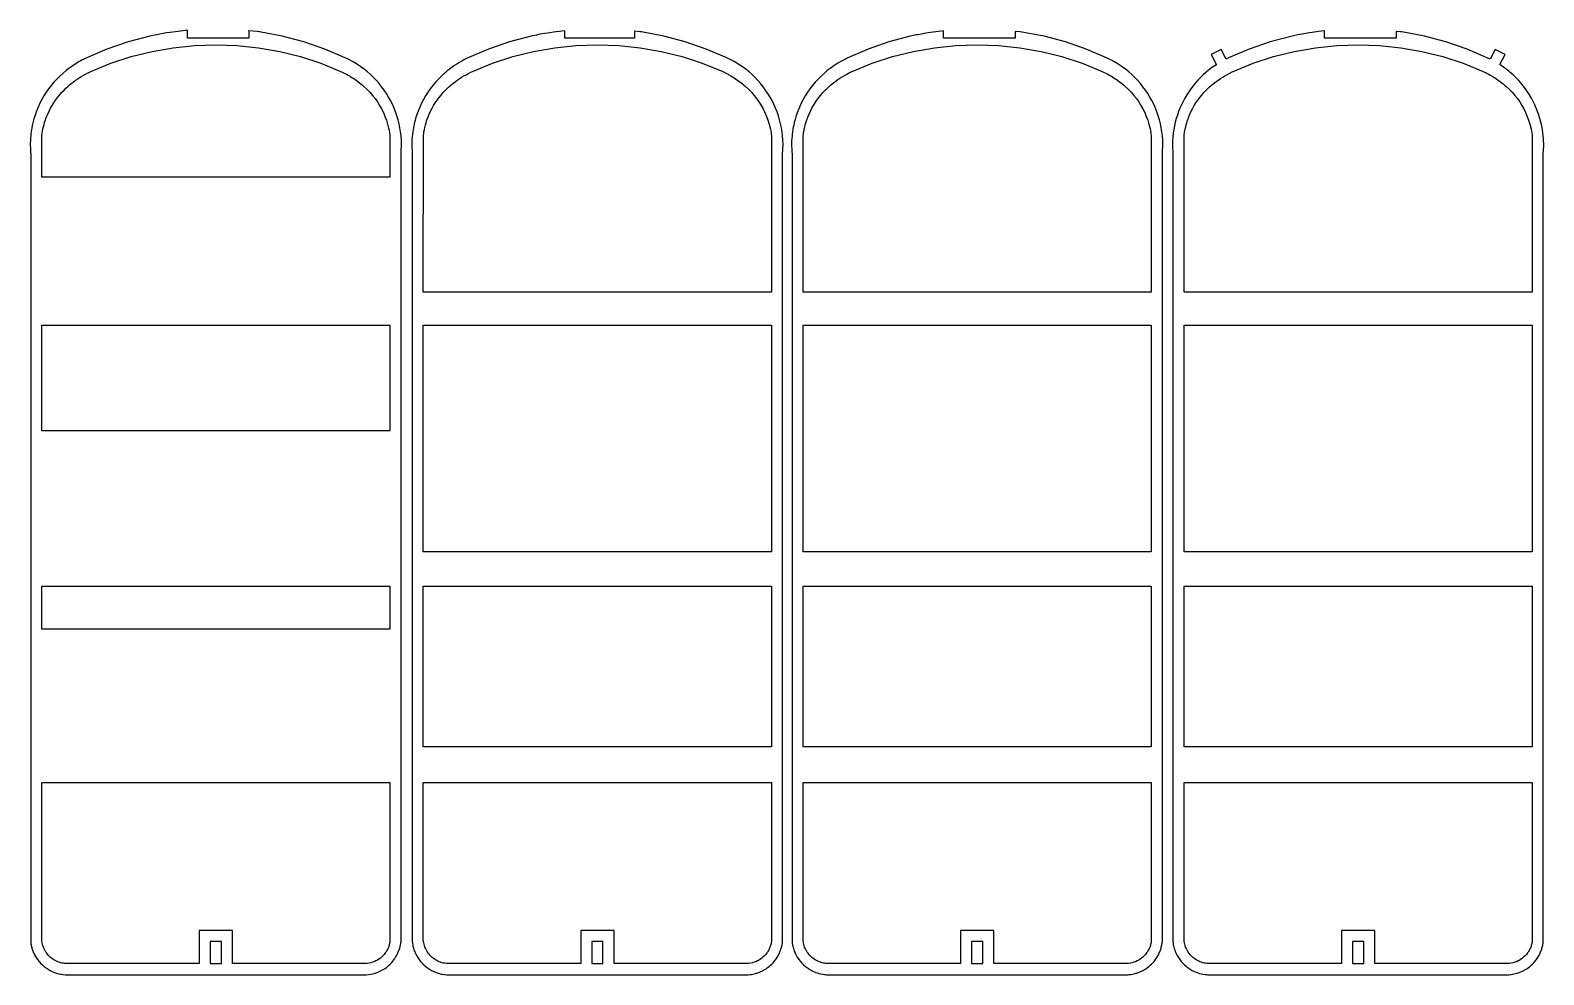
# Model space of a CAD drawing. Extents: x -70 to 101, y -106 to 32.
# Drawn here: x -70.4 to -2.1, y -106.4 to -63.8 of the extents above; entities that cross this region are included whole.
import ezdxf

# ---------------------------------------------------------------- set-up
doc = ezdxf.new("R2010")
doc.units = 0
doc.layers.get('0').update_dxf_attribs({"linetype": 'CONTINUOUS'})
doc.layers.add('SECTIONCUTEDGES', color=18, linetype='CONTINUOUS')

msp = doc.modelspace()

# ---------------------------------------------------------------- linework, layer by layer
for points in [[(-52.635, -87.336), (-52.635, -77.129), (-36.938, -77.129), (-36.938, -87.336)], [(-52.635, -96.123), (-52.635, -88.879), (-36.938, -88.879), (-36.938, -96.123)], [(-10.245, -104.9), (-10.745, -104.9), (-10.745, -105.899), (-10.245, -105.899)]]:
    msp.add_lwpolyline(points, close=True)
at = {"layer": 'SECTIONCUTEDGES'}
for points in [[(-60.508, -63.843), (-60.508, -64.187), (-63.268, -64.187), (-63.268, -63.832), (-63.683, -63.881), (-63.92, -63.911), (-64.056, -63.929), (-64.21, -63.951), (-64.363, -63.976), (-64.515, -64.002), (-64.591, -64.016), (-64.744, -64.046), (-64.901, -64.079), (-64.971, -64.095), (-65.946, -64.352), (-66.896, -64.679), (-67.875, -65.101), (-67.97, -65.149), (-68.008, -65.169), (-68.078, -65.207), (-68.147, -65.246), (-68.215, -65.286), (-68.283, -65.327), (-68.35, -65.37), (-68.417, -65.413), (-68.482, -65.458), (-68.547, -65.504), (-68.611, -65.551), (-68.675, -65.599), (-68.737, -65.648), (-68.877, -65.764), (-69.021, -65.895), (-69.157, -66.029), (-69.286, -66.17), (-69.409, -66.316), (-69.526, -66.468), (-69.635, -66.624), (-69.738, -66.786), (-69.833, -66.951), (-69.92, -67.121), (-70, -67.295), (-70.072, -67.472), (-70.151, -67.696), (-70.191, -67.827), (-70.207, -67.887), (-70.237, -68.008), (-70.264, -68.13), (-70.285, -68.235), (-70.3, -68.324), (-70.313, -68.413), (-70.325, -68.502), (-70.335, -68.591), (-70.342, -68.681), (-70.35, -68.795), (-70.354, -68.911), (-70.354, -69.037), (-70.351, -69.123), (-70.347, -69.191), (-70.341, -69.258), (-70.337, -69.36), (-70.336, -69.395), (-70.336, -104.892), (-70.334, -104.917), (-70.328, -104.965), (-70.323, -105.004), (-70.316, -105.046), (-70.308, -105.088), (-70.299, -105.129), (-70.288, -105.17), (-70.277, -105.211), (-70.265, -105.252), (-70.251, -105.292), (-70.237, -105.331), (-70.221, -105.371), (-70.204, -105.41), (-70.186, -105.448), (-70.148, -105.524), (-70.141, -105.536), (-70.086, -105.628), (-70.025, -105.717), (-69.959, -105.801), (-69.887, -105.881), (-69.81, -105.956), (-69.729, -106.026), (-69.644, -106.091), (-69.554, -106.151), (-69.461, -106.204), (-69.365, -106.252), (-69.257, -106.296), (-69.223, -106.308), (-69.18, -106.323), (-69.109, -106.344), (-69.054, -106.359), (-68.979, -106.374), (-68.941, -106.381), (-68.884, -106.389), (-68.779, -106.399), (-55.196, -106.399), (-55.107, -106.391), (-55.007, -106.376), (-54.909, -106.356), (-54.812, -106.329), (-54.717, -106.297), (-54.625, -106.259), (-54.534, -106.216), (-54.447, -106.167), (-54.362, -106.113), (-54.281, -106.054), (-54.204, -105.99), (-54.13, -105.922), (-54.061, -105.849), (-54.013, -105.793), (-53.967, -105.734), (-53.923, -105.673), (-53.883, -105.611), (-53.845, -105.546), (-53.81, -105.48), (-53.778, -105.413), (-53.749, -105.344), (-53.723, -105.274), (-53.7, -105.203), (-53.681, -105.131), (-53.664, -105.059), (-53.653, -104.999), (-53.644, -104.939), (-53.641, -104.912), (-53.639, -104.892), (-53.639, -69.393), (-53.638, -69.356), (-53.634, -69.263), (-53.627, -69.17), (-53.622, -69.078), (-53.62, -68.985), (-53.626, -68.781), (-53.64, -68.595), (-53.662, -68.411), (-53.692, -68.227), (-53.729, -68.045), (-53.774, -67.865), (-53.827, -67.687), (-53.888, -67.512), (-53.956, -67.339), (-54.031, -67.169), (-54.114, -67.003), (-54.204, -66.84), (-54.301, -66.681), (-54.404, -66.527), (-54.514, -66.377), (-54.63, -66.233), (-54.753, -66.093), (-54.881, -65.958), (-55.015, -65.83), (-55.154, -65.707), (-55.299, -65.59), (-55.448, -65.48), (-55.606, -65.374), (-55.671, -65.333), (-55.828, -65.24), (-55.996, -65.152), (-56.156, -65.075), (-57.079, -64.679), (-58.029, -64.352), (-58.999, -64.096), (-60.016, -63.907), (-60.036, -63.904), (-60.126, -63.893), (-60.508, -63.854)], [(-52.528, -106.026), (-52.443, -106.091), (-52.353, -106.151), (-52.26, -106.204), (-52.164, -106.252), (-52.049, -106.299), (-51.969, -106.326), (-51.904, -106.346), (-51.874, -106.354), (-51.798, -106.371), (-51.766, -106.377), (-51.687, -106.389), (-51.655, -106.393), (-51.578, -106.399), (-37.995, -106.399), (-37.911, -106.392), (-37.846, -106.383), (-37.786, -106.373), (-37.727, -106.361), (-37.668, -106.346), (-37.632, -106.336), (-37.595, -106.325), (-37.559, -106.313), (-37.524, -106.3), (-37.488, -106.286), (-37.453, -106.272), (-37.418, -106.257), (-37.384, -106.241), (-37.35, -106.224), (-37.316, -106.207), (-37.282, -106.188), (-37.25, -106.169), (-37.18, -106.126), (-37.113, -106.079), (-37.048, -106.028), (-36.986, -105.975), (-36.926, -105.919), (-36.869, -105.86), (-36.816, -105.798), (-36.765, -105.733), (-36.718, -105.666), (-36.673, -105.597), (-36.633, -105.526), (-36.596, -105.453), (-36.577, -105.412), (-36.559, -105.371), (-36.543, -105.329), (-36.527, -105.287), (-36.513, -105.245), (-36.499, -105.202), (-36.487, -105.159), (-36.476, -105.115), (-36.466, -105.071), (-36.457, -105.028), (-36.45, -104.983), (-36.441, -104.926), (-36.44, -104.911), (-36.439, -104.892), (-36.438, -69.393), (-36.438, -69.374), (-36.433, -69.263), (-36.424, -69.133), (-36.42, -69.041), (-36.42, -68.966), (-36.426, -68.781), (-36.439, -68.595), (-36.461, -68.411), (-36.491, -68.227), (-36.528, -68.045), (-36.574, -67.865), (-36.627, -67.687), (-36.687, -67.512), (-36.755, -67.339), (-36.831, -67.169), (-36.913, -67.003), (-37.003, -66.84), (-37.1, -66.681), (-37.203, -66.527), (-37.313, -66.377), (-37.43, -66.233), (-37.552, -66.093), (-37.68, -65.958), (-37.814, -65.83), (-37.954, -65.707), (-38.098, -65.59), (-38.248, -65.48), (-38.416, -65.367), (-38.526, -65.299), (-38.596, -65.258), (-38.681, -65.211), (-38.806, -65.147), (-38.956, -65.074), (-39.879, -64.679), (-40.828, -64.352), (-41.799, -64.096), (-42.805, -63.909), (-42.853, -63.902), (-43.116, -63.875), (-43.116, -64.187), (-46.254, -64.187), (-46.254, -63.853), (-46.642, -63.901), (-46.768, -63.918), (-46.935, -63.942), (-47.157, -63.976), (-47.378, -64.014), (-47.538, -64.045), (-47.774, -64.096), (-48.746, -64.352), (-49.695, -64.679), (-50.657, -65.093), (-50.712, -65.12), (-50.806, -65.169), (-50.9, -65.22), (-50.933, -65.238), (-51.031, -65.296), (-51.127, -65.355), (-51.159, -65.376), (-51.253, -65.439), (-51.347, -65.504), (-51.377, -65.526), (-51.469, -65.595), (-51.559, -65.666), (-51.653, -65.744), (-51.677, -65.765), (-51.82, -65.895), (-51.956, -66.029), (-52.085, -66.17), (-52.208, -66.316), (-52.325, -66.468), (-52.434, -66.624), (-52.537, -66.786), (-52.632, -66.951), (-52.719, -67.121), (-52.799, -67.295), (-52.871, -67.472), (-52.942, -67.672), (-52.968, -67.754), (-53.004, -67.878), (-53.031, -67.982), (-53.05, -68.066), (-53.068, -68.15), (-53.084, -68.234), (-53.098, -68.319), (-53.111, -68.404), (-53.126, -68.516), (-53.137, -68.629), (-53.146, -68.742), (-53.153, -68.891), (-53.154, -68.927), (-53.153, -69.053), (-53.15, -69.131), (-53.143, -69.227), (-53.138, -69.301), (-53.135, -69.412), (-53.133, -104.919), (-53.13, -104.949), (-53.126, -104.981), (-53.111, -105.067), (-53.103, -105.106), (-53.089, -105.164), (-53.079, -105.202), (-53.062, -105.259), (-53.042, -105.315), (-53.02, -105.371), (-52.996, -105.426), (-52.988, -105.444), (-52.961, -105.498), (-52.935, -105.546), (-52.915, -105.58), (-52.885, -105.628), (-52.824, -105.717), (-52.758, -105.801), (-52.686, -105.881), (-52.61, -105.956)], [(-35.409, -106.026), (-35.324, -106.091), (-35.234, -106.151), (-35.141, -106.204), (-35.045, -106.252), (-34.939, -106.295), (-34.871, -106.319), (-34.799, -106.341), (-34.724, -106.361), (-34.709, -106.364), (-34.631, -106.379), (-34.551, -106.391), (-34.503, -106.396), (-34.461, -106.399), (-20.874, -106.399), (-20.834, -106.396), (-20.797, -106.392), (-20.727, -106.383), (-20.667, -106.373), (-20.608, -106.361), (-20.549, -106.346), (-20.512, -106.336), (-20.476, -106.325), (-20.44, -106.313), (-20.404, -106.3), (-20.369, -106.286), (-20.334, -106.272), (-20.299, -106.257), (-20.264, -106.241), (-20.23, -106.224), (-20.196, -106.207), (-20.163, -106.188), (-20.13, -106.169), (-20.061, -106.126), (-19.994, -106.079), (-19.929, -106.028), (-19.866, -105.975), (-19.807, -105.919), (-19.75, -105.86), (-19.696, -105.798), (-19.646, -105.733), (-19.598, -105.666), (-19.554, -105.597), (-19.514, -105.526), (-19.476, -105.453), (-19.458, -105.412), (-19.44, -105.371), (-19.423, -105.329), (-19.408, -105.287), (-19.393, -105.245), (-19.38, -105.202), (-19.368, -105.159), (-19.357, -105.115), (-19.347, -105.071), (-19.338, -105.028), (-19.33, -104.983), (-19.323, -104.935), (-19.319, -104.896), (-19.319, -69.393), (-19.318, -69.337), (-19.311, -69.226), (-19.303, -69.115), (-19.302, -69.078), (-19.3, -68.985), (-19.306, -68.781), (-19.32, -68.595), (-19.342, -68.411), (-19.371, -68.227), (-19.409, -68.045), (-19.454, -67.865), (-19.507, -67.687), (-19.568, -67.512), (-19.636, -67.339), (-19.711, -67.169), (-19.794, -67.003), (-19.884, -66.84), (-19.981, -66.681), (-20.084, -66.527), (-20.194, -66.377), (-20.31, -66.233), (-20.433, -66.093), (-20.561, -65.958), (-20.695, -65.83), (-20.834, -65.707), (-20.979, -65.59), (-21.128, -65.48), (-21.306, -65.361), (-21.355, -65.33), (-21.512, -65.238), (-21.645, -65.168), (-21.725, -65.128), (-21.837, -65.074), (-22.75, -64.681), (-23.69, -64.355), (-24.652, -64.1), (-25.658, -63.912), (-25.725, -63.903), (-25.957, -63.88), (-25.957, -64.187), (-29.18, -64.187), (-29.18, -63.858), (-29.294, -63.871), (-29.647, -63.917), (-29.771, -63.935), (-29.978, -63.966), (-30.183, -64), (-30.346, -64.03), (-30.398, -64.04), (-30.554, -64.072), (-30.685, -64.101), (-31.646, -64.356), (-32.585, -64.681), (-33.506, -65.078), (-33.562, -65.104), (-33.609, -65.128), (-33.75, -65.203), (-33.846, -65.257), (-33.944, -65.316), (-34.04, -65.376), (-34.134, -65.439), (-34.197, -65.483), (-34.289, -65.55), (-34.38, -65.619), (-34.44, -65.667), (-34.542, -65.751), (-34.702, -65.896), (-34.837, -66.03), (-34.967, -66.171), (-35.09, -66.317), (-35.206, -66.468), (-35.315, -66.625), (-35.418, -66.786), (-35.513, -66.952), (-35.6, -67.122), (-35.68, -67.295), (-35.752, -67.472), (-35.823, -67.672), (-35.843, -67.734), (-35.879, -67.857), (-35.89, -67.899), (-35.911, -67.982), (-35.921, -68.024), (-35.94, -68.108), (-35.957, -68.192), (-35.972, -68.276), (-35.979, -68.319), (-35.992, -68.404), (-36.006, -68.516), (-36.015, -68.591), (-36.024, -68.704), (-36.031, -68.817), (-36.034, -68.945), (-36.034, -69.035), (-36.033, -69.071), (-36.028, -69.161), (-36.019, -69.301), (-36.015, -69.412), (-36.014, -104.911), (-36.003, -105.002), (-36, -105.024), (-35.988, -105.086), (-35.984, -105.106), (-35.97, -105.164), (-35.954, -105.221), (-35.936, -105.278), (-35.916, -105.334), (-35.893, -105.389), (-35.885, -105.408), (-35.86, -105.462), (-35.813, -105.551), (-35.778, -105.609), (-35.768, -105.625), (-35.705, -105.717), (-35.638, -105.801), (-35.567, -105.881), (-35.49, -105.956)], [(-17.969, -106.204), (-17.873, -106.252), (-17.725, -106.311), (-17.642, -106.337), (-17.567, -106.357), (-17.491, -106.374), (-17.411, -106.387), (-17.331, -106.396), (-17.287, -106.399), (-3.699, -106.399), (-3.62, -106.392), (-3.594, -106.389), (-3.534, -106.38), (-3.515, -106.377), (-3.455, -106.365), (-3.396, -106.351), (-3.34, -106.336), (-3.304, -106.325), (-3.268, -106.313), (-3.232, -106.3), (-3.197, -106.286), (-3.161, -106.272), (-3.127, -106.257), (-3.092, -106.241), (-3.058, -106.224), (-3.024, -106.207), (-2.991, -106.188), (-2.958, -106.169), (-2.889, -106.126), (-2.821, -106.079), (-2.757, -106.028), (-2.694, -105.975), (-2.635, -105.919), (-2.578, -105.86), (-2.524, -105.798), (-2.473, -105.733), (-2.426, -105.666), (-2.382, -105.597), (-2.341, -105.526), (-2.304, -105.453), (-2.286, -105.412), (-2.268, -105.371), (-2.251, -105.329), (-2.236, -105.287), (-2.221, -105.245), (-2.208, -105.202), (-2.196, -105.159), (-2.185, -105.115), (-2.175, -105.071), (-2.166, -105.028), (-2.158, -104.983), (-2.151, -104.939), (-2.148, -104.902), (-2.147, -104.892), (-2.147, -69.393), (-2.143, -69.282), (-2.135, -69.17), (-2.13, -69.078), (-2.128, -68.985), (-2.134, -68.792), (-2.139, -68.7), (-2.162, -68.466), (-2.187, -68.301), (-2.217, -68.136), (-2.254, -67.973), (-2.297, -67.812), (-2.347, -67.652), (-2.402, -67.494), (-2.464, -67.339), (-2.531, -67.186), (-2.605, -67.036), (-2.684, -66.888), (-2.769, -66.744), (-2.859, -66.604), (-2.955, -66.467), (-3.056, -66.333), (-3.162, -66.204), (-3.273, -66.079), (-3.389, -65.958), (-3.509, -65.842), (-3.634, -65.731), (-3.7, -65.676), (-3.763, -65.625), (-3.875, -65.539), (-4.106, -65.379), (-3.87, -64.922), (-4.314, -64.692), (-4.54, -65.128), (-5.587, -64.679), (-6.536, -64.352), (-7.507, -64.096), (-8.528, -63.907), (-8.587, -63.899), (-8.785, -63.88), (-8.785, -64.188), (-12.009, -64.188), (-12.009, -63.858), (-12.281, -63.891), (-12.573, -63.931), (-12.692, -63.948), (-12.949, -63.99), (-13.22, -64.04), (-13.475, -64.094), (-14.454, -64.352), (-15.403, -64.679), (-16.336, -65.079), (-16.447, -65.134), (-16.675, -64.692), (-17.119, -64.922), (-16.876, -65.393), (-17.055, -65.496), (-17.083, -65.515), (-17.184, -65.59), (-17.331, -65.709), (-17.357, -65.731), (-17.481, -65.842), (-17.602, -65.958), (-17.717, -66.079), (-17.828, -66.204), (-17.934, -66.333), (-18.035, -66.467), (-18.131, -66.604), (-18.222, -66.744), (-18.306, -66.888), (-18.386, -67.036), (-18.459, -67.186), (-18.527, -67.339), (-18.588, -67.494), (-18.644, -67.652), (-18.693, -67.812), (-18.736, -67.973), (-18.773, -68.136), (-18.804, -68.301), (-18.828, -68.466), (-18.847, -68.641), (-18.859, -68.847), (-18.861, -68.91), (-18.862, -69.018), (-18.859, -69.105), (-18.845, -69.335), (-18.843, -69.412), (-18.843, -104.9), (-18.84, -104.934), (-18.831, -105.002), (-18.826, -105.035), (-18.812, -105.106), (-18.803, -105.144), (-18.788, -105.202), (-18.782, -105.221), (-18.764, -105.278), (-18.743, -105.334), (-18.721, -105.389), (-18.696, -105.444), (-18.67, -105.498), (-18.65, -105.535), (-18.594, -105.628), (-18.533, -105.717), (-18.466, -105.801), (-18.395, -105.881), (-18.318, -105.956), (-18.237, -106.026), (-18.151, -106.091), (-18.062, -106.151)], [(-69.836, -70.445), (-69.836, -68.619), (-69.826, -68.542), (-69.816, -68.47), (-69.8, -68.373), (-69.782, -68.276), (-69.76, -68.179), (-69.734, -68.078), (-69.708, -67.986), (-69.686, -67.918), (-69.63, -67.76), (-69.622, -67.739), (-69.568, -67.606), (-69.508, -67.476), (-69.442, -67.348), (-69.372, -67.223), (-69.296, -67.101), (-69.215, -66.981), (-69.129, -66.865), (-69.038, -66.752), (-68.943, -66.642), (-68.833, -66.526), (-68.75, -66.445), (-68.668, -66.369), (-68.581, -66.294), (-68.509, -66.234), (-68.422, -66.166), (-68.333, -66.1), (-68.242, -66.036), (-68.152, -65.977), (-68.052, -65.915), (-68.032, -65.903), (-67.93, -65.844), (-67.888, -65.821), (-67.784, -65.766), (-67.741, -65.745), (-67.681, -65.716), (-67.617, -65.686), (-66.715, -65.319), (-65.801, -65.02), (-64.866, -64.786), (-63.915, -64.617), (-62.954, -64.516), (-61.987, -64.482), (-61.021, -64.516), (-60.06, -64.617), (-59.109, -64.786), (-58.174, -65.02), (-57.259, -65.319), (-56.293, -65.716), (-56.169, -65.778), (-56.099, -65.814), (-56.03, -65.852), (-55.962, -65.891), (-55.928, -65.911), (-55.861, -65.953), (-55.795, -65.995), (-55.73, -66.038), (-55.666, -66.083), (-55.603, -66.128), (-55.572, -66.151), (-55.511, -66.199), (-55.45, -66.247), (-55.382, -66.304), (-55.314, -66.363), (-55.176, -66.492), (-55.047, -66.626), (-54.925, -66.767), (-54.811, -66.912), (-54.704, -67.063), (-54.606, -67.219), (-54.517, -67.38), (-54.436, -67.544), (-54.364, -67.712), (-54.301, -67.884), (-54.247, -68.058), (-54.2, -68.247), (-54.182, -68.329), (-54.161, -68.451), (-54.145, -68.565), (-54.139, -68.622), (-54.138, -70.445)], [(-52.635, -75.641), (-52.634, -68.615), (-52.631, -68.583), (-52.616, -68.47), (-52.605, -68.405), (-52.587, -68.308), (-52.567, -68.211), (-52.54, -68.101), (-52.514, -68.009), (-52.485, -67.918), (-52.456, -67.832), (-52.421, -67.739), (-52.367, -67.606), (-52.307, -67.476), (-52.242, -67.348), (-52.171, -67.223), (-52.095, -67.101), (-52.014, -66.981), (-51.928, -66.865), (-51.838, -66.752), (-51.742, -66.642), (-51.642, -66.537), (-51.524, -66.421), (-51.496, -66.395), (-51.424, -66.331), (-51.38, -66.294), (-51.308, -66.234), (-51.279, -66.211), (-51.191, -66.144), (-51.102, -66.079), (-51.072, -66.057), (-50.971, -65.99), (-50.912, -65.952), (-50.811, -65.891), (-50.77, -65.867), (-50.709, -65.833), (-50.625, -65.788), (-50.463, -65.708), (-50.425, -65.69), (-49.515, -65.319), (-48.6, -65.02), (-47.665, -64.786), (-46.714, -64.617), (-45.753, -64.516), (-44.787, -64.482), (-43.82, -64.516), (-42.859, -64.617), (-41.908, -64.786), (-40.973, -65.02), (-40.059, -65.319), (-39.141, -65.694), (-39.103, -65.711), (-38.968, -65.778), (-38.898, -65.814), (-38.864, -65.833), (-38.795, -65.872), (-38.728, -65.911), (-38.694, -65.932), (-38.628, -65.974), (-38.562, -66.017), (-38.497, -66.06), (-38.434, -66.105), (-38.371, -66.151), (-38.31, -66.199), (-38.249, -66.247), (-38.181, -66.304), (-38.121, -66.356), (-37.975, -66.492), (-37.846, -66.626), (-37.724, -66.767), (-37.61, -66.912), (-37.504, -67.063), (-37.406, -67.219), (-37.316, -67.38), (-37.235, -67.544), (-37.163, -67.712), (-37.1, -67.884), (-37.046, -68.058), (-36.991, -68.282), (-36.977, -68.352), (-36.954, -68.489), (-36.938, -68.623), (-36.938, -75.641)], [(-35.516, -75.641), (-35.515, -68.619), (-35.513, -68.594), (-35.501, -68.503), (-35.491, -68.438), (-35.474, -68.34), (-35.461, -68.276), (-35.44, -68.179), (-35.42, -68.101), (-35.395, -68.009), (-35.366, -67.918), (-35.324, -67.798), (-35.305, -67.747), (-35.248, -67.606), (-35.188, -67.476), (-35.122, -67.348), (-35.052, -67.223), (-34.976, -67.101), (-34.895, -66.981), (-34.809, -66.865), (-34.718, -66.752), (-34.623, -66.642), (-34.516, -66.53), (-34.451, -66.465), (-34.376, -66.395), (-34.319, -66.344), (-34.276, -66.306), (-34.218, -66.258), (-34.131, -66.189), (-34.042, -66.122), (-33.952, -66.057), (-33.852, -65.99), (-33.752, -65.927), (-33.651, -65.867), (-33.548, -65.81), (-33.464, -65.766), (-33.318, -65.696), (-33.303, -65.689), (-32.395, -65.319), (-31.481, -65.02), (-30.546, -64.786), (-29.595, -64.617), (-28.634, -64.516), (-27.667, -64.482), (-26.701, -64.516), (-25.74, -64.617), (-24.789, -64.786), (-23.854, -65.02), (-22.939, -65.319), (-22.027, -65.691), (-21.978, -65.714), (-21.942, -65.731), (-21.869, -65.767), (-21.779, -65.814), (-21.71, -65.852), (-21.642, -65.891), (-21.575, -65.932), (-21.508, -65.974), (-21.442, -66.017), (-21.41, -66.038), (-21.346, -66.083), (-21.315, -66.105), (-21.252, -66.151), (-21.221, -66.175), (-21.16, -66.223), (-21.13, -66.247), (-21.07, -66.297), (-20.992, -66.365), (-20.856, -66.492), (-20.727, -66.626), (-20.605, -66.767), (-20.491, -66.912), (-20.384, -67.063), (-20.286, -67.219), (-20.197, -67.38), (-20.116, -67.544), (-20.044, -67.712), (-19.981, -67.884), (-19.927, -68.058), (-19.874, -68.27), (-19.86, -68.341), (-19.838, -68.47), (-19.818, -68.623), (-19.818, -75.641)], [(-18.344, -75.641), (-18.344, -68.623), (-18.333, -68.536), (-18.319, -68.438), (-18.302, -68.34), (-18.289, -68.276), (-18.268, -68.179), (-18.26, -68.147), (-18.236, -68.055), (-18.209, -67.964), (-18.187, -67.896), (-18.145, -67.778), (-18.13, -67.739), (-18.076, -67.606), (-18.016, -67.476), (-17.95, -67.348), (-17.88, -67.223), (-17.804, -67.101), (-17.723, -66.981), (-17.637, -66.865), (-17.546, -66.752), (-17.451, -66.642), (-17.351, -66.537), (-17.284, -66.47), (-17.233, -66.421), (-17.19, -66.382), (-17.089, -66.294), (-17.046, -66.258), (-16.959, -66.189), (-16.87, -66.122), (-16.81, -66.079), (-16.699, -66.003), (-16.6, -65.939), (-16.499, -65.879), (-16.417, -65.833), (-16.313, -65.777), (-16.178, -65.711), (-16.128, -65.688), (-15.223, -65.319), (-14.309, -65.02), (-13.374, -64.786), (-12.423, -64.617), (-11.462, -64.516), (-10.495, -64.482), (-9.529, -64.516), (-8.568, -64.617), (-7.617, -64.786), (-6.682, -65.02), (-5.767, -65.319), (-4.855, -65.691), (-4.828, -65.703), (-4.728, -65.752), (-4.677, -65.778), (-4.607, -65.814), (-4.538, -65.852), (-4.47, -65.891), (-4.403, -65.932), (-4.369, -65.953), (-4.303, -65.995), (-4.238, -66.038), (-4.206, -66.06), (-4.143, -66.105), (-4.08, -66.151), (-4.018, -66.199), (-3.958, -66.247), (-3.89, -66.304), (-3.82, -66.365), (-3.684, -66.492), (-3.554, -66.626), (-3.433, -66.767), (-3.318, -66.912), (-3.212, -67.063), (-3.114, -67.219), (-3.024, -67.38), (-2.944, -67.544), (-2.871, -67.712), (-2.808, -67.884), (-2.755, -68.058), (-2.699, -68.282), (-2.681, -68.376), (-2.672, -68.432), (-2.653, -68.565), (-2.646, -68.623), (-2.646, -75.641)], [(-69.839, -81.891), (-69.839, -77.129), (-54.139, -77.129), (-54.139, -81.891)], [(-35.516, -87.336), (-35.516, -77.125), (-19.818, -77.129), (-19.819, -87.336)], [(-18.344, -87.336), (-18.344, -77.129), (-2.646, -77.129), (-2.647, -87.336)], [(-69.836, -90.824), (-69.836, -88.879), (-54.139, -88.879), (-54.139, -90.824)], [(-35.516, -96.123), (-35.516, -88.879), (-19.819, -88.879), (-19.819, -96.123)], [(-18.344, -96.122), (-18.344, -88.879), (-2.647, -88.879), (-2.647, -96.123)], [(-69.439, -105.616), (-69.486, -105.573), (-69.53, -105.527), (-69.572, -105.479), (-69.612, -105.429), (-69.648, -105.376), (-69.682, -105.322), (-69.713, -105.266), (-69.741, -105.209), (-69.765, -105.15), (-69.786, -105.089), (-69.804, -105.028), (-69.819, -104.966), (-69.835, -104.867), (-69.836, -104.853), (-69.836, -97.737), (-54.139, -97.737), (-54.139, -104.856), (-54.141, -104.876), (-54.144, -104.905), (-54.15, -104.945), (-54.16, -104.998), (-54.17, -105.039), (-54.181, -105.08), (-54.194, -105.12), (-54.208, -105.16), (-54.224, -105.199), (-54.242, -105.238), (-54.26, -105.275), (-54.281, -105.312), (-54.302, -105.349), (-54.325, -105.384), (-54.35, -105.418), (-54.4, -105.481), (-54.454, -105.541), (-54.512, -105.597), (-54.573, -105.649), (-54.638, -105.696), (-54.707, -105.739), (-54.777, -105.778), (-54.851, -105.811), (-54.926, -105.839), (-55.003, -105.863), (-55.081, -105.881), (-55.168, -105.894), (-55.205, -105.898), (-55.227, -105.899), (-61.238, -105.899), (-61.238, -104.4), (-62.737, -104.4), (-62.737, -105.899), (-68.756, -105.899), (-68.811, -105.894), (-68.873, -105.885), (-68.935, -105.872), (-68.997, -105.856), (-69.057, -105.837), (-69.117, -105.815), (-69.175, -105.789), (-69.231, -105.76), (-69.286, -105.729), (-69.339, -105.694), (-69.39, -105.656)], [(-52.085, -105.729), (-52.138, -105.694), (-52.189, -105.656), (-52.238, -105.616), (-52.285, -105.573), (-52.33, -105.527), (-52.372, -105.479), (-52.411, -105.429), (-52.448, -105.376), (-52.481, -105.322), (-52.512, -105.266), (-52.54, -105.209), (-52.564, -105.15), (-52.586, -105.089), (-52.603, -105.028), (-52.618, -104.966), (-52.631, -104.892), (-52.635, -104.861), (-52.635, -104.853), (-52.635, -97.737), (-36.938, -97.737), (-36.94, -104.87), (-36.943, -104.899), (-36.947, -104.928), (-36.952, -104.957), (-36.96, -104.998), (-36.969, -105.039), (-36.98, -105.08), (-36.993, -105.12), (-37.008, -105.16), (-37.023, -105.199), (-37.041, -105.238), (-37.06, -105.275), (-37.08, -105.312), (-37.102, -105.349), (-37.125, -105.384), (-37.149, -105.418), (-37.199, -105.481), (-37.253, -105.541), (-37.311, -105.597), (-37.373, -105.649), (-37.438, -105.696), (-37.506, -105.739), (-37.577, -105.778), (-37.65, -105.811), (-37.725, -105.839), (-37.802, -105.863), (-37.881, -105.881), (-37.989, -105.896), (-38.009, -105.898), (-38.026, -105.899), (-44.037, -105.899), (-44.037, -104.4), (-45.536, -104.4), (-45.536, -105.899), (-51.547, -105.899), (-51.577, -105.897), (-51.6, -105.895), (-51.673, -105.885), (-51.735, -105.872), (-51.796, -105.856), (-51.857, -105.837), (-51.916, -105.815), (-51.974, -105.789), (-52.03, -105.76)], [(-34.966, -105.729), (-35.019, -105.694), (-35.07, -105.656), (-35.119, -105.616), (-35.166, -105.573), (-35.21, -105.527), (-35.252, -105.479), (-35.292, -105.429), (-35.328, -105.376), (-35.362, -105.322), (-35.393, -105.266), (-35.42, -105.209), (-35.445, -105.15), (-35.466, -105.089), (-35.484, -105.028), (-35.499, -104.966), (-35.514, -104.875), (-35.516, -104.853), (-35.516, -97.737), (-19.819, -97.737), (-19.82, -104.865), (-19.821, -104.882), (-19.832, -104.957), (-19.84, -104.998), (-19.85, -105.039), (-19.861, -105.08), (-19.874, -105.12), (-19.888, -105.16), (-19.904, -105.199), (-19.922, -105.238), (-19.94, -105.275), (-19.961, -105.312), (-19.982, -105.349), (-20.005, -105.384), (-20.03, -105.418), (-20.08, -105.481), (-20.134, -105.541), (-20.192, -105.597), (-20.253, -105.649), (-20.318, -105.696), (-20.386, -105.739), (-20.457, -105.778), (-20.531, -105.811), (-20.606, -105.839), (-20.683, -105.863), (-20.761, -105.881), (-20.855, -105.895), (-20.892, -105.899), (-20.907, -105.899), (-26.918, -105.899), (-26.918, -104.4), (-28.417, -104.4), (-28.417, -105.899), (-34.436, -105.899), (-34.455, -105.897), (-34.49, -105.894), (-34.553, -105.885), (-34.615, -105.872), (-34.677, -105.856), (-34.737, -105.837), (-34.797, -105.815), (-34.855, -105.789), (-34.911, -105.76)], [(-17.898, -105.656), (-17.947, -105.616), (-17.994, -105.573), (-18.038, -105.527), (-18.08, -105.479), (-18.12, -105.429), (-18.156, -105.376), (-18.19, -105.322), (-18.221, -105.266), (-18.248, -105.209), (-18.273, -105.15), (-18.294, -105.089), (-18.312, -105.028), (-18.327, -104.966), (-18.339, -104.895), (-18.343, -104.857), (-18.344, -97.736), (-2.647, -97.737), (-2.647, -104.859), (-2.649, -104.885), (-2.656, -104.934), (-2.66, -104.957), (-2.668, -104.998), (-2.678, -105.039), (-2.689, -105.08), (-2.702, -105.12), (-2.716, -105.16), (-2.732, -105.199), (-2.749, -105.238), (-2.768, -105.275), (-2.788, -105.312), (-2.81, -105.349), (-2.833, -105.384), (-2.857, -105.418), (-2.907, -105.481), (-2.962, -105.541), (-3.02, -105.597), (-3.081, -105.649), (-3.146, -105.696), (-3.214, -105.739), (-3.285, -105.778), (-3.358, -105.811), (-3.434, -105.839), (-3.511, -105.863), (-3.589, -105.881), (-3.676, -105.894), (-3.725, -105.899), (-3.735, -105.899), (-9.746, -105.899), (-9.746, -104.4), (-11.245, -104.4), (-11.245, -105.899), (-17.264, -105.899), (-17.318, -105.894), (-17.381, -105.885), (-17.443, -105.872), (-17.505, -105.856), (-17.565, -105.837), (-17.624, -105.815), (-17.682, -105.789), (-17.739, -105.76), (-17.794, -105.729), (-17.847, -105.694)], [(-61.737, -105.899), (-61.737, -104.9), (-62.237, -104.9), (-62.237, -105.899)], [(-45.037, -105.899), (-44.537, -105.899), (-44.537, -104.9), (-45.037, -104.9)], [(-27.917, -105.899), (-27.417, -105.899), (-27.417, -104.9), (-27.917, -104.9)]]:
    msp.add_lwpolyline(points, close=True, dxfattribs=at)

doc.saveas('drawing.dxf')
